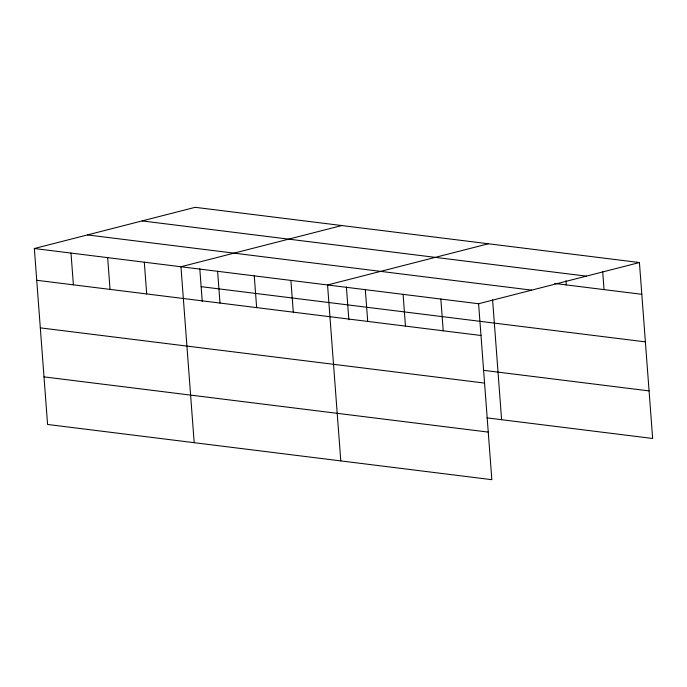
<?xml version="1.0" encoding="UTF-8"?>
<svg xmlns="http://www.w3.org/2000/svg" width="687" height="687" viewBox="0 0 687 687"><rect width="100%" height="100%" fill="white"/><g stroke="black" fill="none" stroke-linecap="round" stroke-linejoin="round"><path stroke-width="1.03" d="M34.35 248.522L478.599 303.74L491.832 479.681L47.575 424.463L34.35 248.522L195.168 207.319L639.425 262.537L652.65 438.478L486.946 417.885M341.774 225.542L180.956 266.745L194.181 442.677M488.38 243.765L327.553 284.968L340.786 460.9M478.599 303.74L639.425 262.537M142.097 220.922L586.354 276.14M554.753 283.482L641.813 294.302M87.421 234.928L531.669 290.146M201.136 286.659L645.385 341.877M36.737 280.279L480.986 335.496M483.365 370.302L649.069 390.903M40.318 327.862L484.567 383.08M44.002 376.88L488.251 432.097M602.697 271.614L604.045 289.605M565.968 280.682L566.286 284.916M492.596 299.841L501.604 419.705M440.839 299.051L443.227 330.808M403.08 294.354L405.467 326.11M365.321 289.656L367.708 321.422M346.385 286.908L348.859 319.798M290.902 280.408L293.289 312.173M254.259 275.856L256.646 307.613M217.607 271.296L219.995 303.061M199.788 268.686L202.261 301.584M144.304 262.194L146.692 293.95M107.653 257.634L110.04 289.39M71.001 253.082L73.389 284.839"/></g></svg>
